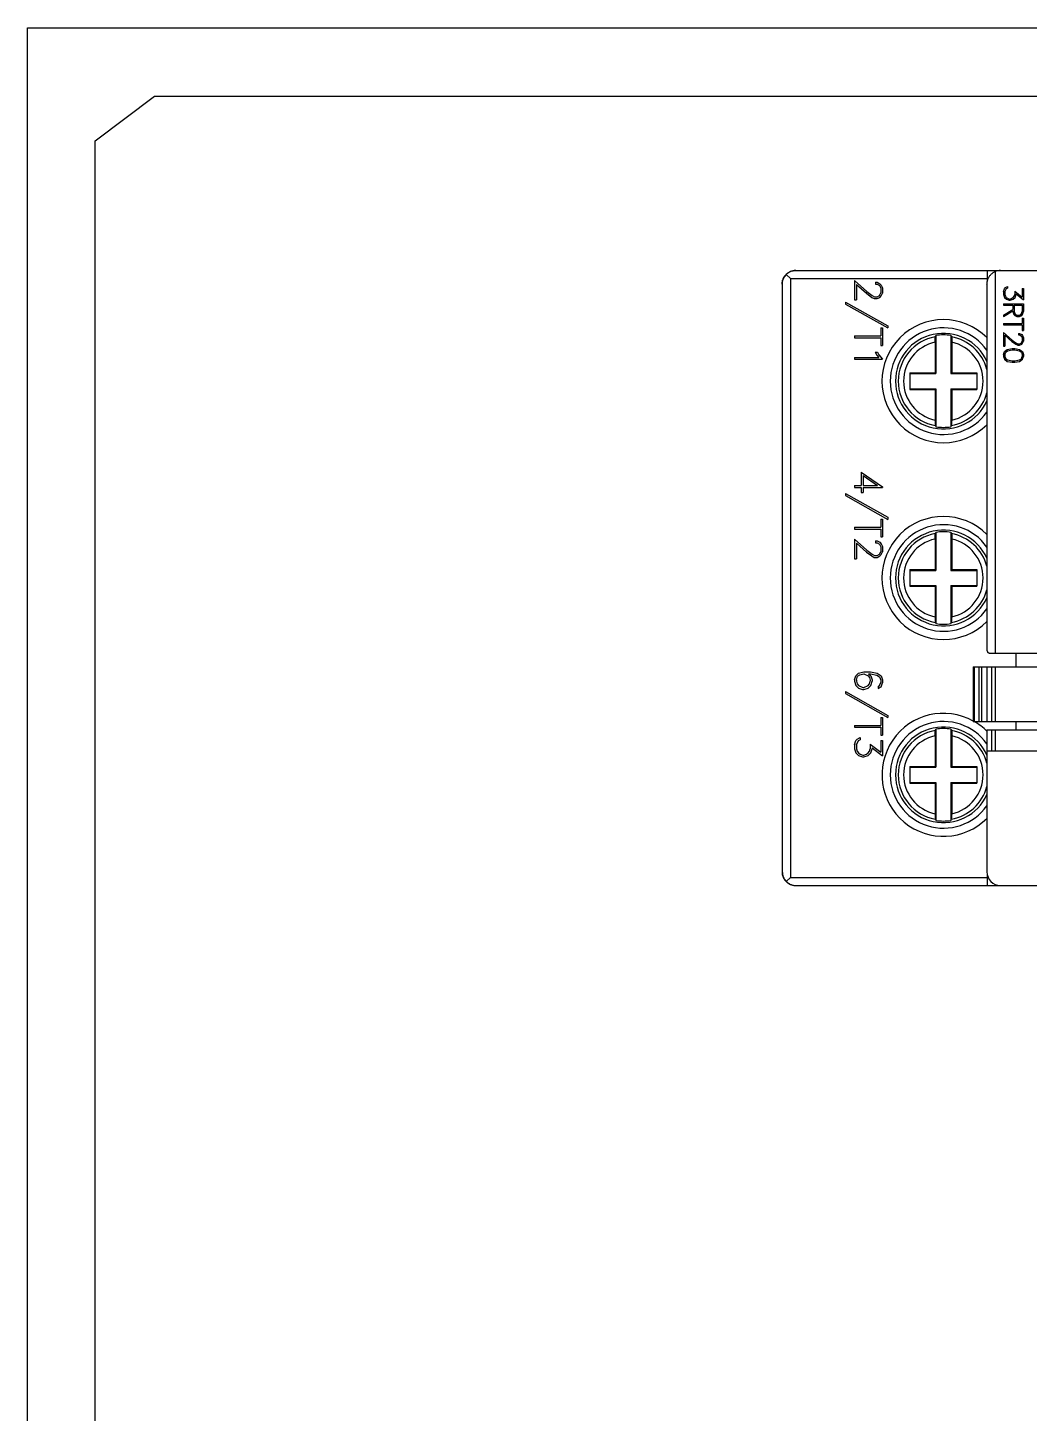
# Model space of a CAD drawing. Header units: millimetres. Extents: x -72 to 2978, y -1067 to 2817.
# Drawn here: x 424.7 to 497.9, y 834.1 to 935.5 of the extents above; entities that cross this region are included whole.
import ezdxf

# ---------------------------------------------------------------- set-up
doc = ezdxf.new("R2010")
doc.units = ezdxf.units.MM
doc.layers.add('10000_FRONT', color=7, linetype='Continuous')

msp = doc.modelspace()

# ---------------------------------------------------------------- linework, layer by layer
for p, q in [((424.65, 935.51), (733.64, 935.51)), ((424.65, 635.51), (424.65, 935.51))]:
    msp.add_line(p, q)
at = {"color": 30, "true_color": 0xf8991e}
for p, q in [((429.59, 927.23), (433.92, 930.51)), ((433.92, 930.51), (726.12, 930.51)), ((429.59, 641.64), (429.59, 927.23))]:
    msp.add_line(p, q, dxfattribs=at)
at = {"layer": '10000_FRONT', "color": 7, "linetype": 'Continuous', "lineweight": 25}
for p, q in [((480.03, 917.33), (480.06, 917.37)), ((480.04, 917.33), (480.07, 917.38)), ((480.06, 917.37), (480.09, 917.41)), ((480.07, 917.38), (480.11, 917.42)), ((480.09, 917.41), (480.13, 917.45)), ((480.11, 917.42), (480.15, 917.46)), ((480.13, 917.45), (480.16, 917.49)), ((480.15, 917.46), (480.19, 917.5)), ((480.15, 917.46), (480.45, 917.15)), ((480.16, 917.49), (480.21, 917.52)), ((480.19, 917.5), (480.23, 917.54)), ((480.21, 917.52), (480.25, 917.56)), ((480.23, 917.54), (480.27, 917.57)), ((480.25, 917.56), (480.3, 917.59)), ((480.27, 917.57), (480.32, 917.6)), ((480.3, 917.59), (480.35, 917.62)), ((480.32, 917.6), (480.36, 917.62)), ((480.35, 917.62), (480.39, 917.65)), ((480.36, 917.62), (480.41, 917.65)), ((480.39, 917.65), (480.44, 917.67)), ((480.41, 917.65), (480.46, 917.67)), ((480.44, 917.67), (480.44, 917.67)), ((480.46, 917.67), (480.51, 917.69)), ((480.51, 917.69), (480.56, 917.71)), ((480.56, 917.71), (480.61, 917.72)), ((480.61, 917.72), (480.66, 917.73)), ((480.66, 917.73), (480.71, 917.74)), ((480.71, 917.74), (480.76, 917.75)), ((480.76, 917.75), (480.81, 917.75)), ((480.81, 917.75), (480.85, 917.75)), ((480.84, 917.75), (480.85, 917.75)), ((480.85, 917.75), (494.85, 917.75)), ((494.85, 917.75), (494.85, 917.15)), ((494.85, 917.75), (548.83, 917.75)), ((494.85, 917.74), (495.69, 917.74)), ((495.02, 917.33), (495.05, 917.37)), ((495.05, 917.37), (495.08, 917.41)), ((495.08, 917.41), (495.12, 917.45)), ((495.12, 917.45), (495.15, 917.49)), ((495.15, 917.49), (495.2, 917.52)), ((495.2, 917.52), (495.24, 917.56)), ((495.24, 917.56), (495.29, 917.59)), ((495.29, 917.59), (495.34, 917.62)), ((495.34, 917.62), (495.38, 917.65)), ((495.38, 917.65), (495.43, 917.67)), ((495.43, 917.67), (495.43, 889.75)), ((496.94, 917.75), (496.94, 917.75)), ((479.84, 916.75), (479.85, 916.8)), ((479.84, 916.75), (479.84, 873.76)), ((479.85, 916.89), (479.86, 916.93)), ((479.85, 916.84), (479.85, 916.89)), ((479.85, 916.8), (479.85, 916.84)), ((479.85, 916.75), (479.86, 916.8)), ((479.85, 916.75), (479.85, 873.75)), ((479.86, 916.93), (479.87, 916.98)), ((479.86, 916.85), (479.87, 916.9)), ((479.86, 916.8), (479.86, 916.85)), ((479.87, 916.98), (479.88, 917.03)), ((479.87, 916.95), (479.89, 917)), ((479.87, 916.9), (479.87, 916.95)), ((479.88, 917.03), (479.9, 917.07)), ((479.89, 917), (479.9, 917.05)), ((479.9, 917.07), (479.91, 917.12)), ((479.9, 917.05), (479.92, 917.1)), ((479.91, 917.12), (479.93, 917.16)), ((479.92, 917.1), (479.94, 917.15)), ((479.93, 917.16), (479.95, 917.21)), ((479.94, 917.15), (479.96, 917.2)), ((479.95, 917.21), (479.98, 917.25)), ((479.96, 917.2), (479.98, 917.24)), ((479.98, 917.25), (480, 917.29)), ((479.98, 917.24), (480.01, 917.29)), ((480, 917.29), (480.03, 917.33)), ((480.01, 917.29), (480.04, 917.33)), ((480.45, 917.15), (480.45, 873.35)), ((480.45, 917.15), (494.85, 917.15)), ((485.14, 917.01), (485.14, 915.59)), ((485.14, 917.01), (486.04, 916.2)), ((485.28, 916.71), (485.28, 915.59)), ((485.28, 916.71), (486.01, 916.08)), ((486.68, 916.88), (486.68, 916.74)), ((486.68, 916.88), (486.8, 916.88)), ((486.68, 916.74), (486.79, 916.74)), ((486.79, 916.74), (486.97, 916.65)), ((486.8, 916.88), (487, 916.78)), ((486.97, 916.65), (487.06, 916.47)), ((487, 916.78), (487.1, 916.68)), ((487.06, 916.47), (487.06, 916.1)), ((487.1, 916.68), (487.2, 916.48)), ((487.2, 916.48), (487.2, 916.09)), ((494.83, 916.75), (494.84, 916.8)), ((494.83, 916.75), (494.83, 889.95)), ((494.84, 916.89), (494.85, 916.93)), ((494.84, 916.84), (494.84, 916.89)), ((494.84, 916.8), (494.84, 916.84)), ((494.85, 917.15), (494.85, 916.95)), ((494.85, 916.93), (494.86, 916.98)), ((494.86, 916.98), (494.87, 917.03)), ((494.87, 917.03), (494.89, 917.07)), ((494.89, 917.07), (494.9, 917.12)), ((494.9, 917.12), (494.92, 917.16)), ((494.92, 917.16), (494.94, 917.21)), ((494.94, 917.21), (494.97, 917.25)), ((494.97, 917.25), (494.99, 917.29)), ((494.99, 917.29), (495.02, 917.33)), ((496.04, 916.2), (496.11, 916.41)), ((496.11, 916.41), (496.18, 916.49)), ((496.14, 916.19), (496.25, 916.42)), ((496.18, 916.49), (496.34, 916.57)), ((496.25, 916.42), (496.34, 916.46)), ((496.34, 916.57), (496.34, 916.46)), ((497.41, 916.42), (497.41, 915.8)), ((497.41, 916.42), (497.51, 916.42)), ((497.51, 916.42), (497.51, 915.61)), ((484.47, 915.44), (484.47, 915.29)), ((484.47, 915.44), (487.59, 913.69)), ((485.14, 915.59), (485.28, 915.59)), ((486.01, 916.08), (486.4, 915.78)), ((486.04, 916.2), (486.42, 915.92)), ((486.4, 915.78), (486.59, 915.69)), ((486.42, 915.92), (486.61, 915.83)), ((486.59, 915.69), (486.8, 915.69)), ((486.61, 915.83), (486.79, 915.83)), ((486.79, 915.83), (486.97, 915.92)), ((486.8, 915.69), (487, 915.78)), ((486.97, 915.92), (487.06, 916.1)), ((487, 915.78), (487.1, 915.89)), ((487.1, 915.89), (487.2, 916.09)), ((496.04, 916.2), (496.04, 915.99)), ((496.04, 915.99), (496.11, 915.78)), ((496.11, 915.78), (496.25, 915.64)), ((496.14, 916.19), (496.14, 915.99)), ((496.14, 915.99), (496.18, 915.86)), ((496.18, 915.86), (496.24, 915.77)), ((496.24, 915.77), (496.33, 915.71)), ((496.25, 915.64), (496.46, 915.57)), ((496.33, 915.71), (496.47, 915.66)), ((496.46, 915.57), (496.53, 915.57)), ((496.47, 915.66), (496.53, 915.66)), ((496.53, 915.66), (496.66, 915.71)), ((496.53, 915.57), (496.75, 915.64)), ((496.66, 915.71), (496.75, 915.77)), ((496.75, 915.77), (496.82, 915.86)), ((496.75, 915.64), (496.89, 915.78)), ((496.82, 915.86), (496.86, 915.99)), ((496.86, 916.23), (496.86, 915.99)), ((496.86, 916.23), (497.41, 915.8)), ((496.89, 915.78), (496.96, 915.99)), ((496.96, 916.04), (496.96, 915.99)), ((496.96, 916.04), (497.51, 915.61)), ((484.47, 915.29), (487.59, 913.54)), ((496.04, 915.31), (496.04, 915.21)), ((496.04, 915.31), (497.51, 915.31)), ((496.04, 915.21), (496.72, 915.21)), ((496.04, 914.48), (496.72, 914.89)), ((496.04, 914.38), (496.72, 914.79)), ((496.04, 914.48), (496.04, 914.38)), ((496.72, 915.21), (496.72, 914.89)), ((496.72, 914.79), (496.72, 914.74)), ((496.72, 914.74), (496.79, 914.53)), ((496.79, 914.53), (496.87, 914.46)), ((496.82, 915.21), (496.82, 914.75)), ((496.82, 915.21), (497.41, 915.21)), ((496.82, 914.75), (496.89, 914.55)), ((496.87, 914.46), (497.01, 914.39)), ((496.89, 914.55), (497.02, 914.49)), ((497.01, 914.39), (497.22, 914.39)), ((497.02, 914.49), (497.22, 914.49)), ((497.22, 914.49), (497.34, 914.55)), ((497.22, 914.39), (497.37, 914.46)), ((497.34, 914.55), (497.41, 914.75)), ((497.37, 914.46), (497.44, 914.53)), ((497.41, 915.21), (497.41, 914.75)), ((497.44, 914.53), (497.51, 914.74)), ((497.51, 915.31), (497.51, 914.74)), ((487.06, 913.55), (487.06, 912.97)), ((487.06, 913.55), (487.2, 913.55)), ((487.2, 913.55), (487.2, 912.26)), ((487.59, 913.69), (487.59, 913.54)), ((496.04, 913.86), (496.04, 913.76)), ((496.04, 913.86), (497.41, 913.86)), ((496.04, 913.76), (497.41, 913.76)), ((497.41, 914.27), (497.41, 913.86)), ((497.41, 914.27), (497.51, 914.27)), ((497.41, 913.76), (497.41, 913.35)), ((497.41, 913.35), (497.51, 913.35)), ((497.51, 914.27), (497.51, 913.35)), ((485.14, 912.97), (485.14, 912.83)), ((485.14, 912.97), (487.06, 912.97)), ((485.14, 912.83), (487.06, 912.83)), ((487.06, 912.83), (487.06, 912.26)), ((491.03, 912.69), (491.04, 912.72)), ((491.03, 912.67), (491.03, 912.69)), ((491.03, 912.65), (491.03, 912.67)), ((491.03, 912.62), (491.03, 912.65)), ((491.03, 912.6), (491.03, 912.62)), ((491.03, 912.57), (491.03, 912.6)), ((491.03, 912.55), (491.03, 912.57)), ((491.03, 912.52), (491.03, 912.55)), ((491.03, 912.49), (491.03, 912.52)), ((491.03, 912.49), (491.03, 910.27)), ((491.04, 912.87), (491.05, 912.88)), ((491.04, 912.86), (491.04, 912.87)), ((491.04, 912.85), (491.04, 912.86)), ((491.04, 912.83), (491.04, 912.85)), ((491.04, 912.81), (491.04, 912.83)), ((491.04, 912.8), (491.04, 912.81)), ((491.04, 912.78), (491.04, 912.8)), ((491.04, 912.76), (491.04, 912.78)), ((491.04, 912.74), (491.04, 912.76)), ((491.04, 912.72), (491.04, 912.74)), ((491.05, 912.9), (491.06, 912.92)), ((491.05, 912.9), (491.05, 912.9)), ((491.05, 912.89), (491.05, 912.9)), ((491.05, 912.89), (491.05, 912.89)), ((491.05, 912.88), (491.05, 912.89)), ((491.06, 912.93), (491.07, 912.94)), ((491.06, 912.92), (491.06, 912.93)), ((491.07, 912.94), (491.08, 912.95)), ((491.08, 912.96), (491.09, 912.97)), ((491.08, 912.95), (491.08, 912.96)), ((491.09, 912.97), (491.09, 912.99)), ((491.09, 912.99), (491.09, 910.2)), ((492.19, 912.99), (492.19, 910.2)), ((492.19, 912.99), (492.2, 912.97)), ((492.2, 912.97), (492.21, 912.96)), ((492.21, 912.96), (492.21, 912.95)), ((492.21, 912.95), (492.22, 912.94)), ((492.22, 912.94), (492.23, 912.93)), ((492.23, 912.93), (492.23, 912.92)), ((492.23, 912.92), (492.24, 912.9)), ((492.24, 912.9), (492.24, 912.89)), ((492.24, 912.9), (492.24, 912.9)), ((492.24, 912.89), (492.24, 912.88)), ((492.24, 912.88), (492.25, 912.87)), ((492.25, 912.87), (492.25, 912.86)), ((492.25, 912.86), (492.25, 912.84)), ((492.25, 912.84), (492.25, 912.82)), ((492.25, 912.82), (492.25, 912.8)), ((492.25, 912.8), (492.25, 912.78)), ((492.25, 912.78), (492.25, 912.76)), ((492.25, 912.76), (492.25, 912.73)), ((492.25, 912.73), (492.25, 912.7)), ((492.25, 912.7), (492.26, 912.68)), ((492.26, 912.68), (492.26, 912.65)), ((492.26, 912.65), (492.26, 912.62)), ((492.26, 912.62), (492.26, 912.59)), ((492.26, 912.59), (492.26, 912.56)), ((492.26, 912.56), (492.26, 912.52)), ((492.26, 912.52), (492.26, 912.49)), ((492.26, 912.49), (492.26, 910.27)), ((496.04, 913.22), (496.04, 912.21)), ((496.04, 913.22), (496.68, 912.65)), ((496.14, 913.02), (496.14, 912.21)), ((496.14, 913.02), (496.66, 912.56)), ((496.66, 912.56), (496.94, 912.35)), ((496.68, 912.65), (496.95, 912.45)), ((496.94, 912.35), (497.08, 912.28)), ((496.95, 912.45), (497.09, 912.38)), ((497.09, 912.38), (497.22, 912.38)), ((497.14, 913.13), (497.14, 913.04)), ((497.14, 913.13), (497.22, 913.13)), ((497.14, 913.04), (497.22, 913.04)), ((497.22, 913.13), (497.37, 913.06)), ((497.22, 913.04), (497.34, 912.97)), ((497.22, 912.38), (497.34, 912.44)), ((497.22, 912.28), (497.37, 912.35)), ((497.34, 912.97), (497.41, 912.84)), ((497.34, 912.44), (497.41, 912.57)), ((497.37, 913.06), (497.44, 912.99)), ((497.37, 912.35), (497.44, 912.42)), ((497.41, 912.84), (497.41, 912.57)), ((497.44, 912.99), (497.51, 912.85)), ((497.44, 912.42), (497.51, 912.57)), ((497.51, 912.85), (497.51, 912.57)), ((485.14, 911.38), (485.14, 911.25)), ((485.14, 911.38), (486.93, 911.38)), ((486.66, 911.77), (486.77, 911.54)), ((486.66, 911.77), (486.81, 911.77)), ((486.77, 911.54), (486.93, 911.38)), ((486.81, 911.77), (486.91, 911.57)), ((486.91, 911.57), (487.2, 911.27)), ((487.06, 912.26), (487.2, 912.26)), ((496.04, 912.21), (496.14, 912.21)), ((496.04, 911.6), (496.11, 911.81)), ((496.04, 911.6), (496.04, 911.46)), ((496.04, 911.46), (496.11, 911.25)), ((496.11, 911.81), (496.32, 911.96)), ((496.14, 911.6), (496.2, 911.77)), ((496.14, 911.6), (496.14, 911.46)), ((496.14, 911.46), (496.2, 911.29)), ((496.2, 911.77), (496.33, 911.86)), ((496.2, 911.29), (496.33, 911.2)), ((496.32, 911.96), (496.67, 912.03)), ((496.33, 911.86), (496.67, 911.93)), ((496.67, 912.03), (496.88, 912.03)), ((496.67, 911.93), (496.87, 911.93)), ((496.87, 911.93), (497.21, 911.86)), ((496.88, 912.03), (497.22, 911.96)), ((497.08, 912.28), (497.22, 912.28)), ((497.21, 911.86), (497.35, 911.77)), ((497.21, 911.2), (497.35, 911.29)), ((497.22, 911.96), (497.44, 911.81)), ((497.35, 911.77), (497.41, 911.6)), ((497.35, 911.29), (497.41, 911.46)), ((497.41, 911.6), (497.41, 911.46)), ((497.44, 911.81), (497.51, 911.6)), ((497.44, 911.25), (497.51, 911.46)), ((497.51, 911.6), (497.51, 911.46)), ((485.14, 911.25), (487.2, 911.25)), ((487.2, 911.27), (487.2, 911.25)), ((496.11, 911.25), (496.32, 911.1)), ((496.32, 911.1), (496.67, 911.03)), ((496.33, 911.2), (496.67, 911.13)), ((496.67, 911.13), (496.87, 911.13)), ((496.67, 911.03), (496.88, 911.03)), ((496.87, 911.13), (497.21, 911.2)), ((496.88, 911.03), (497.22, 911.1)), ((497.22, 911.1), (497.44, 911.25)), ((489.19, 910.27), (489.19, 909.04)), ((489.19, 910.27), (491.03, 910.27)), ((489.19, 910.2), (491.09, 910.2)), ((491.03, 910.27), (491.09, 910.2)), ((492.19, 910.2), (492.26, 910.27)), ((492.19, 910.2), (494.09, 910.2)), ((492.26, 910.27), (494.09, 910.27)), ((494.09, 910.27), (494.09, 909.04)), ((489.19, 909.1), (491.09, 909.1)), ((489.19, 909.04), (491.03, 909.04)), ((491.03, 909.04), (491.09, 909.1)), ((491.03, 909.04), (491.03, 906.81)), ((491.09, 909.1), (491.09, 906.32)), ((492.19, 909.1), (492.19, 906.32)), ((492.19, 909.1), (492.26, 909.04)), ((492.19, 909.1), (494.09, 909.1)), ((492.26, 909.04), (492.26, 906.81)), ((492.26, 909.04), (494.09, 909.04)), ((491.03, 906.81), (491.03, 906.78)), ((491.03, 906.78), (491.03, 906.75)), ((491.03, 906.75), (491.03, 906.72)), ((491.03, 906.72), (491.03, 906.69)), ((491.03, 906.69), (491.03, 906.66)), ((491.03, 906.66), (491.03, 906.63)), ((491.03, 906.63), (491.04, 906.6)), ((491.04, 906.6), (491.04, 906.57)), ((491.04, 906.57), (491.04, 906.55)), ((491.04, 906.55), (491.04, 906.53)), ((491.04, 906.53), (491.04, 906.5)), ((491.04, 906.5), (491.04, 906.48)), ((491.04, 906.48), (491.04, 906.46)), ((491.04, 906.46), (491.04, 906.45)), ((491.04, 906.45), (491.04, 906.43)), ((491.04, 906.43), (491.05, 906.42)), ((491.05, 906.42), (491.05, 906.41)), ((491.05, 906.41), (491.05, 906.41)), ((491.05, 906.41), (491.05, 906.4)), ((491.05, 906.4), (491.06, 906.39)), ((491.06, 906.39), (491.06, 906.38)), ((491.06, 906.38), (491.07, 906.37)), ((491.07, 906.37), (491.08, 906.36)), ((491.08, 906.36), (491.08, 906.34)), ((491.08, 906.34), (491.09, 906.33)), ((491.09, 906.33), (491.09, 906.32)), ((492.19, 906.32), (492.2, 906.33)), ((492.2, 906.33), (492.21, 906.34)), ((492.21, 906.36), (492.22, 906.37)), ((492.21, 906.34), (492.21, 906.36)), ((492.22, 906.37), (492.23, 906.38)), ((492.23, 906.39), (492.24, 906.4)), ((492.23, 906.38), (492.23, 906.39)), ((492.24, 906.43), (492.25, 906.44)), ((492.24, 906.42), (492.24, 906.43)), ((492.24, 906.41), (492.24, 906.42)), ((492.24, 906.4), (492.24, 906.41)), ((492.24, 906.41), (492.24, 906.41)), ((492.25, 906.59), (492.26, 906.61)), ((492.25, 906.57), (492.25, 906.59)), ((492.25, 906.55), (492.25, 906.57)), ((492.25, 906.53), (492.25, 906.55)), ((492.25, 906.51), (492.25, 906.53)), ((492.25, 906.49), (492.25, 906.51)), ((492.25, 906.48), (492.25, 906.49)), ((492.25, 906.46), (492.25, 906.48)), ((492.25, 906.45), (492.25, 906.46)), ((492.25, 906.44), (492.25, 906.45)), ((492.26, 906.79), (492.26, 906.81)), ((492.26, 906.76), (492.26, 906.79)), ((492.26, 906.73), (492.26, 906.76)), ((492.26, 906.71), (492.26, 906.73)), ((492.26, 906.68), (492.26, 906.71)), ((492.26, 906.66), (492.26, 906.68)), ((492.26, 906.64), (492.26, 906.66)), ((492.26, 906.61), (492.26, 906.64)), ((485.63, 903), (485.63, 902.02)), ((485.63, 903), (487.2, 901.91)), ((485.77, 902.75), (485.77, 902.02)), ((485.77, 902.75), (486.82, 902.02)), ((484.47, 901.44), (484.47, 901.29)), ((484.47, 901.44), (487.59, 899.69)), ((484.47, 901.29), (487.59, 899.54)), ((485.14, 902.02), (485.14, 901.88)), ((485.14, 902.02), (485.63, 902.02)), ((485.14, 901.88), (485.63, 901.88)), ((485.63, 901.88), (485.63, 901.5)), ((485.63, 901.5), (485.77, 901.5)), ((485.77, 902.02), (486.82, 902.02)), ((485.77, 901.88), (485.77, 901.5)), ((485.77, 901.88), (487.2, 901.88)), ((487.2, 901.91), (487.2, 901.88)), ((487.06, 899.55), (487.06, 898.97)), ((487.06, 899.55), (487.2, 899.55)), ((487.2, 899.55), (487.2, 898.26)), ((487.59, 899.69), (487.59, 899.54)), ((485.14, 898.97), (485.14, 898.83)), ((485.14, 898.97), (487.06, 898.97)), ((485.14, 898.83), (487.06, 898.83)), ((487.06, 898.83), (487.06, 898.26)), ((487.06, 898.26), (487.2, 898.26)), ((491.03, 898.29), (491.04, 898.32)), ((491.03, 898.27), (491.03, 898.29)), ((491.03, 898.25), (491.03, 898.27)), ((491.03, 898.22), (491.03, 898.25)), ((491.03, 898.2), (491.03, 898.22)), ((491.03, 898.17), (491.03, 898.2)), ((491.03, 898.15), (491.03, 898.17)), ((491.03, 898.12), (491.03, 898.15)), ((491.03, 898.09), (491.03, 898.12)), ((491.04, 898.47), (491.05, 898.48)), ((491.04, 898.46), (491.04, 898.47)), ((491.04, 898.45), (491.04, 898.46)), ((491.04, 898.43), (491.04, 898.45)), ((491.04, 898.41), (491.04, 898.43)), ((491.04, 898.4), (491.04, 898.41)), ((491.04, 898.38), (491.04, 898.4)), ((491.04, 898.36), (491.04, 898.38)), ((491.04, 898.34), (491.04, 898.36)), ((491.04, 898.32), (491.04, 898.34)), ((491.05, 898.5), (491.06, 898.52)), ((491.05, 898.5), (491.05, 898.5)), ((491.05, 898.49), (491.05, 898.5)), ((491.05, 898.49), (491.05, 898.49)), ((491.05, 898.48), (491.05, 898.49)), ((491.06, 898.53), (491.07, 898.54)), ((491.06, 898.52), (491.06, 898.53)), ((491.07, 898.54), (491.08, 898.55)), ((491.08, 898.56), (491.09, 898.57)), ((491.08, 898.55), (491.08, 898.56)), ((491.09, 898.57), (491.09, 898.59)), ((491.09, 898.59), (491.09, 895.8)), ((492.19, 898.59), (492.19, 895.8)), ((492.19, 898.59), (492.2, 898.57)), ((492.2, 898.57), (492.21, 898.56)), ((492.21, 898.56), (492.21, 898.55)), ((492.21, 898.55), (492.22, 898.54)), ((492.22, 898.54), (492.23, 898.53)), ((492.23, 898.53), (492.23, 898.52)), ((492.23, 898.52), (492.24, 898.5)), ((492.24, 898.5), (492.24, 898.49)), ((492.24, 898.5), (492.24, 898.5)), ((492.24, 898.49), (492.24, 898.48)), ((492.24, 898.48), (492.25, 898.47)), ((492.25, 898.47), (492.25, 898.46)), ((492.25, 898.46), (492.25, 898.44)), ((492.25, 898.44), (492.25, 898.42)), ((492.25, 898.42), (492.25, 898.4)), ((492.25, 898.4), (492.25, 898.38)), ((492.25, 898.38), (492.25, 898.36)), ((492.25, 898.36), (492.25, 898.33)), ((492.25, 898.33), (492.25, 898.3)), ((492.25, 898.3), (492.26, 898.28)), ((492.26, 898.28), (492.26, 898.25)), ((492.26, 898.25), (492.26, 898.22)), ((492.26, 898.22), (492.26, 898.19)), ((492.26, 898.19), (492.26, 898.16)), ((492.26, 898.16), (492.26, 898.12)), ((492.26, 898.12), (492.26, 898.09)), ((485.14, 898.08), (485.14, 896.66)), ((485.14, 898.08), (486.04, 897.28)), ((485.28, 897.79), (485.28, 896.66)), ((485.28, 897.79), (486.01, 897.15)), ((486.01, 897.15), (486.4, 896.86)), ((486.04, 897.28), (486.42, 896.99)), ((486.68, 897.96), (486.68, 897.82)), ((486.68, 897.96), (486.8, 897.96)), ((486.68, 897.82), (486.79, 897.82)), ((486.79, 897.82), (486.97, 897.72)), ((486.8, 897.96), (487, 897.86)), ((486.97, 897.72), (487.06, 897.54)), ((486.97, 896.99), (487.06, 897.17)), ((487, 897.86), (487.1, 897.76)), ((487.06, 897.54), (487.06, 897.17)), ((487.1, 897.76), (487.2, 897.55)), ((487.1, 896.96), (487.2, 897.16)), ((487.2, 897.55), (487.2, 897.16)), ((491.03, 898.09), (491.03, 895.87)), ((492.26, 898.09), (492.26, 895.87)), ((485.14, 896.66), (485.28, 896.66)), ((486.4, 896.86), (486.59, 896.76)), ((486.42, 896.99), (486.61, 896.9)), ((486.59, 896.76), (486.8, 896.76)), ((486.61, 896.9), (486.79, 896.9)), ((486.79, 896.9), (486.97, 896.99)), ((486.8, 896.76), (487, 896.86)), ((487, 896.86), (487.1, 896.96)), ((489.19, 895.87), (489.19, 894.64)), ((489.19, 895.87), (491.03, 895.87)), ((489.19, 895.8), (491.09, 895.8)), ((491.03, 895.87), (491.09, 895.8)), ((492.19, 895.8), (492.26, 895.87)), ((492.19, 895.8), (494.09, 895.8)), ((492.26, 895.87), (494.09, 895.87)), ((494.09, 895.87), (494.09, 894.64)), ((489.19, 894.7), (491.09, 894.7)), ((489.19, 894.64), (491.03, 894.64)), ((491.03, 894.64), (491.09, 894.7)), ((491.03, 894.64), (491.03, 892.41)), ((491.09, 894.7), (491.09, 891.92)), ((492.19, 894.7), (492.19, 891.92)), ((492.19, 894.7), (492.26, 894.64)), ((492.19, 894.7), (494.09, 894.7)), ((492.26, 894.64), (492.26, 892.41)), ((492.26, 894.64), (494.09, 894.64)), ((491.03, 892.41), (491.03, 892.38)), ((491.03, 892.38), (491.03, 892.35)), ((491.03, 892.35), (491.03, 892.32)), ((491.03, 892.32), (491.03, 892.29)), ((491.03, 892.29), (491.03, 892.26)), ((491.03, 892.26), (491.03, 892.23)), ((491.03, 892.23), (491.04, 892.2)), ((491.04, 892.2), (491.04, 892.17)), ((491.04, 892.17), (491.04, 892.15)), ((491.04, 892.15), (491.04, 892.13)), ((491.04, 892.13), (491.04, 892.1)), ((491.04, 892.1), (491.04, 892.08)), ((491.04, 892.08), (491.04, 892.06)), ((491.04, 892.06), (491.04, 892.05)), ((491.04, 892.05), (491.04, 892.03)), ((491.04, 892.03), (491.05, 892.02)), ((492.24, 892.03), (492.25, 892.04)), ((492.25, 892.19), (492.26, 892.21)), ((492.25, 892.17), (492.25, 892.19)), ((492.25, 892.15), (492.25, 892.17)), ((492.25, 892.13), (492.25, 892.15)), ((492.25, 892.11), (492.25, 892.13)), ((492.25, 892.09), (492.25, 892.11)), ((492.25, 892.08), (492.25, 892.09)), ((492.25, 892.06), (492.25, 892.08)), ((492.25, 892.05), (492.25, 892.06)), ((492.25, 892.04), (492.25, 892.05)), ((492.26, 892.39), (492.26, 892.41)), ((492.26, 892.36), (492.26, 892.39)), ((492.26, 892.33), (492.26, 892.36)), ((492.26, 892.31), (492.26, 892.33)), ((492.26, 892.28), (492.26, 892.31)), ((492.26, 892.26), (492.26, 892.28)), ((492.26, 892.24), (492.26, 892.26)), ((492.26, 892.21), (492.26, 892.24)), ((491.05, 892.02), (491.05, 892.01)), ((491.05, 892.01), (491.05, 892.01)), ((491.05, 892.01), (491.05, 892)), ((491.05, 892), (491.06, 891.99)), ((491.06, 891.99), (491.06, 891.98)), ((491.06, 891.98), (491.07, 891.97)), ((491.07, 891.97), (491.08, 891.96)), ((491.08, 891.96), (491.08, 891.94)), ((491.08, 891.94), (491.09, 891.93)), ((491.09, 891.93), (491.09, 891.92)), ((492.19, 891.92), (492.2, 891.93)), ((492.2, 891.93), (492.21, 891.94)), ((492.21, 891.96), (492.22, 891.97)), ((492.21, 891.94), (492.21, 891.96)), ((492.22, 891.97), (492.23, 891.98)), ((492.23, 891.99), (492.24, 892)), ((492.23, 891.98), (492.23, 891.99)), ((492.24, 892.02), (492.24, 892.03)), ((492.24, 892.01), (492.24, 892.02)), ((492.24, 892), (492.24, 892.01)), ((492.24, 892.01), (492.24, 892.01)), ((494.83, 889.95), (494.84, 889.93)), ((494.84, 889.93), (494.84, 889.92)), ((494.84, 889.92), (494.84, 889.9)), ((494.84, 889.9), (494.85, 889.88)), ((494.85, 889.88), (494.86, 889.86)), ((494.86, 889.86), (494.87, 889.85)), ((494.87, 889.85), (494.88, 889.83)), ((494.88, 889.83), (494.89, 889.81)), ((494.89, 889.81), (494.91, 889.8)), ((494.91, 889.8), (494.92, 889.79)), ((494.92, 889.79), (494.94, 889.78)), ((494.94, 889.78), (494.96, 889.77)), ((494.96, 889.77), (494.99, 889.76)), ((494.99, 889.76), (495.01, 889.75)), ((495.01, 889.75), (495.03, 889.75)), ((495.03, 889.75), (549.63, 889.75)), ((496.95, 889.75), (496.95, 888.75)), ((485.14, 887.79), (485.24, 888.08)), ((485.24, 888.08), (485.44, 888.28)), ((485.28, 887.78), (485.37, 888.06)), ((485.37, 888.06), (485.53, 888.17)), ((485.44, 888.28), (485.83, 888.38)), ((485.53, 888.17), (485.83, 888.24)), ((485.83, 888.38), (486.32, 888.38)), ((485.83, 888.24), (486.15, 888.08)), ((486.15, 888.08), (486.23, 887.97)), ((486.17, 888.24), (486.33, 888.08)), ((486.17, 888.24), (486.31, 888.24)), ((486.31, 888.24), (486.78, 888.15)), ((486.32, 888.38), (486.8, 888.29)), ((486.33, 888.08), (486.43, 887.79)), ((486.78, 888.15), (486.98, 888.02)), ((486.8, 888.29), (487.1, 888.09)), ((486.98, 888.02), (487.06, 887.78)), ((487.1, 888.09), (487.2, 887.79)), ((493.83, 888.75), (493.83, 884.75)), ((493.83, 888.75), (550.83, 888.75)), ((493.89, 888.75), (493.89, 884.75)), ((494.23, 888.75), (494.23, 884.75)), ((494.43, 888.75), (494.43, 884.75)), ((494.83, 888.75), (494.83, 884.75)), ((495.17, 888.75), (495.17, 884.75)), ((495.43, 888.75), (495.43, 884.75)), ((485.14, 887.79), (485.14, 887.69)), ((485.14, 887.69), (485.24, 887.39)), ((485.24, 887.39), (485.44, 887.19)), ((485.28, 887.78), (485.28, 887.69)), ((485.28, 887.69), (485.34, 887.51)), ((485.34, 887.51), (485.42, 887.39)), ((485.42, 887.39), (485.74, 887.23)), ((485.44, 887.19), (485.73, 887.09)), ((485.73, 887.09), (485.83, 887.09)), ((485.74, 887.23), (485.83, 887.23)), ((485.83, 887.23), (486.15, 887.39)), ((485.83, 887.09), (486.13, 887.19)), ((486.13, 887.19), (486.33, 887.39)), ((486.15, 887.39), (486.23, 887.51)), ((486.23, 887.97), (486.29, 887.78)), ((486.23, 887.51), (486.29, 887.69)), ((486.29, 887.78), (486.29, 887.69)), ((486.33, 887.39), (486.43, 887.69)), ((486.43, 887.79), (486.43, 887.69)), ((486.87, 887.32), (486.98, 887.38)), ((486.87, 887.32), (486.87, 887.17)), ((486.87, 887.17), (487.1, 887.29)), ((486.98, 887.38), (487.06, 887.6)), ((487.06, 887.78), (487.06, 887.6)), ((487.1, 887.29), (487.2, 887.59)), ((487.2, 887.79), (487.2, 887.59)), ((484.47, 886.94), (484.47, 886.79)), ((484.47, 886.94), (487.59, 885.19)), ((484.47, 886.79), (487.59, 885.04)), ((487.06, 885.05), (487.06, 884.47)), ((487.06, 885.05), (487.2, 885.05)), ((487.2, 885.05), (487.2, 883.76)), ((487.59, 885.19), (487.59, 885.04)), ((485.14, 884.47), (485.14, 884.33)), ((485.14, 884.47), (487.06, 884.47)), ((485.14, 884.33), (487.06, 884.33)), ((487.06, 884.33), (487.06, 883.76)), ((491.04, 884.07), (491.05, 884.08)), ((491.04, 884.06), (491.04, 884.07)), ((491.04, 884.05), (491.04, 884.06)), ((491.04, 884.03), (491.04, 884.05)), ((491.04, 884.01), (491.04, 884.03)), ((491.04, 884), (491.04, 884.01)), ((491.04, 883.98), (491.04, 884)), ((491.04, 883.96), (491.04, 883.98)), ((491.04, 883.94), (491.04, 883.96)), ((491.04, 883.92), (491.04, 883.94)), ((491.05, 884.1), (491.06, 884.12)), ((491.05, 884.1), (491.05, 884.1)), ((491.05, 884.09), (491.05, 884.1)), ((491.05, 884.09), (491.05, 884.09)), ((491.05, 884.08), (491.05, 884.09)), ((491.06, 884.13), (491.07, 884.14)), ((491.06, 884.12), (491.06, 884.13)), ((491.07, 884.14), (491.08, 884.15)), ((491.08, 884.16), (491.09, 884.17)), ((491.08, 884.15), (491.08, 884.16)), ((491.09, 884.17), (491.09, 884.19)), ((491.09, 884.19), (491.09, 881.4)), ((492.19, 884.19), (492.19, 881.4)), ((492.19, 884.19), (492.2, 884.17)), ((492.2, 884.17), (492.21, 884.16)), ((492.21, 884.16), (492.21, 884.15)), ((492.21, 884.15), (492.22, 884.14)), ((492.22, 884.14), (492.23, 884.13)), ((492.23, 884.13), (492.23, 884.12)), ((492.23, 884.12), (492.24, 884.1)), ((492.24, 884.1), (492.24, 884.09)), ((492.24, 884.1), (492.24, 884.1)), ((492.24, 884.09), (492.24, 884.08)), ((492.24, 884.08), (492.25, 884.07)), ((492.25, 884.07), (492.25, 884.06)), ((492.25, 884.06), (492.25, 884.04)), ((492.25, 884.04), (492.25, 884.02)), ((492.25, 884.02), (492.25, 884)), ((492.25, 884), (492.25, 883.98)), ((492.25, 883.98), (492.25, 883.96)), ((492.25, 883.96), (492.25, 883.93)), ((492.25, 883.93), (492.25, 883.9)), ((493.83, 884.75), (510.33, 884.75)), ((494.83, 884.15), (494.83, 882.6)), ((494.83, 884.15), (509.73, 884.15)), ((495.17, 884.15), (495.17, 882.6)), ((495.43, 884.15), (495.43, 882.6)), ((496.95, 884.75), (496.95, 884.15)), ((485.14, 883.05), (485.24, 883.35)), ((485.14, 883.05), (485.14, 882.76)), ((485.24, 883.35), (485.34, 883.45)), ((485.28, 883.04), (485.43, 883.35)), ((485.28, 883.04), (485.28, 882.76)), ((485.34, 883.45), (485.56, 883.57)), ((485.43, 883.35), (485.56, 883.42)), ((485.56, 883.57), (485.56, 883.42)), ((486.29, 883.09), (486.29, 882.76)), ((486.29, 883.09), (487.06, 882.5)), ((487.06, 883.76), (487.2, 883.76)), ((487.06, 883.36), (487.06, 882.5)), ((487.06, 883.36), (487.2, 883.36)), ((487.2, 883.36), (487.2, 882.23)), ((491.03, 883.89), (491.04, 883.92)), ((491.03, 883.87), (491.03, 883.89)), ((491.03, 883.85), (491.03, 883.87)), ((491.03, 883.82), (491.03, 883.85)), ((491.03, 883.8), (491.03, 883.82)), ((491.03, 883.77), (491.03, 883.8)), ((491.03, 883.75), (491.03, 883.77)), ((491.03, 883.72), (491.03, 883.75)), ((491.03, 883.69), (491.03, 883.72)), ((491.03, 883.69), (491.03, 881.47)), ((492.25, 883.9), (492.26, 883.88)), ((492.26, 883.88), (492.26, 883.85)), ((492.26, 883.85), (492.26, 883.82)), ((492.26, 883.82), (492.26, 883.79)), ((492.26, 883.79), (492.26, 883.76)), ((492.26, 883.76), (492.26, 883.72)), ((492.26, 883.72), (492.26, 883.69)), ((492.26, 883.69), (492.26, 881.47)), ((485.14, 882.76), (485.24, 882.46)), ((485.24, 882.46), (485.44, 882.26)), ((485.28, 882.76), (485.34, 882.58)), ((485.34, 882.58), (485.43, 882.45)), ((485.43, 882.45), (485.55, 882.37)), ((485.44, 882.26), (485.73, 882.16)), ((485.55, 882.37), (485.74, 882.3)), ((485.73, 882.16), (485.83, 882.16)), ((485.74, 882.3), (485.83, 882.3)), ((485.83, 882.3), (486.01, 882.37)), ((485.83, 882.16), (486.13, 882.26)), ((486.01, 882.37), (486.14, 882.45)), ((486.13, 882.26), (486.33, 882.46)), ((486.14, 882.45), (486.23, 882.58)), ((486.23, 882.58), (486.29, 882.76)), ((486.33, 882.46), (486.43, 882.76)), ((486.43, 882.83), (486.43, 882.76)), ((486.43, 882.83), (487.2, 882.23)), ((494.83, 882.6), (494.83, 873.75)), ((494.83, 882.6), (508.53, 882.6)), ((489.19, 881.47), (489.19, 880.24)), ((489.19, 881.47), (491.03, 881.47)), ((489.19, 881.4), (491.09, 881.4)), ((491.03, 881.47), (491.09, 881.4)), ((492.19, 881.4), (492.26, 881.47)), ((492.19, 881.4), (494.09, 881.4)), ((492.26, 881.47), (494.09, 881.47)), ((494.09, 881.47), (494.09, 880.24)), ((489.19, 880.3), (491.09, 880.3)), ((489.19, 880.24), (491.03, 880.24)), ((491.03, 880.24), (491.09, 880.3)), ((491.03, 880.24), (491.03, 878.01)), ((491.09, 880.3), (491.09, 877.52)), ((492.19, 880.3), (492.19, 877.52)), ((492.19, 880.3), (492.26, 880.24)), ((492.19, 880.3), (494.09, 880.3)), ((492.26, 880.24), (492.26, 878.01)), ((492.26, 880.24), (494.09, 880.24)), ((491.03, 878.01), (491.03, 877.98)), ((491.03, 877.98), (491.03, 877.95)), ((491.03, 877.95), (491.03, 877.92)), ((491.03, 877.92), (491.03, 877.89)), ((491.03, 877.89), (491.03, 877.86)), ((491.03, 877.86), (491.03, 877.83)), ((492.26, 877.99), (492.26, 878.01)), ((492.26, 877.96), (492.26, 877.99)), ((492.26, 877.93), (492.26, 877.96)), ((492.26, 877.91), (492.26, 877.93)), ((492.26, 877.88), (492.26, 877.91)), ((492.26, 877.86), (492.26, 877.88)), ((492.26, 877.84), (492.26, 877.86)), ((492.26, 877.81), (492.26, 877.84)), ((491.03, 877.83), (491.04, 877.8)), ((491.04, 877.8), (491.04, 877.77)), ((491.04, 877.77), (491.04, 877.75)), ((491.04, 877.75), (491.04, 877.73)), ((491.04, 877.73), (491.04, 877.7)), ((491.04, 877.7), (491.04, 877.68)), ((491.04, 877.68), (491.04, 877.66)), ((491.04, 877.66), (491.04, 877.65)), ((491.04, 877.65), (491.04, 877.63)), ((491.04, 877.63), (491.05, 877.62)), ((491.05, 877.62), (491.05, 877.61)), ((491.05, 877.61), (491.05, 877.61)), ((491.05, 877.61), (491.05, 877.6)), ((491.05, 877.6), (491.06, 877.59)), ((491.06, 877.59), (491.06, 877.58)), ((491.06, 877.58), (491.07, 877.57)), ((491.07, 877.57), (491.08, 877.56)), ((491.08, 877.56), (491.08, 877.54)), ((491.08, 877.54), (491.09, 877.53)), ((491.09, 877.53), (491.09, 877.52)), ((492.19, 877.52), (492.2, 877.53)), ((492.2, 877.53), (492.21, 877.54)), ((492.21, 877.56), (492.22, 877.57)), ((492.21, 877.54), (492.21, 877.56)), ((492.22, 877.57), (492.23, 877.58)), ((492.23, 877.59), (492.24, 877.6)), ((492.23, 877.58), (492.23, 877.59)), ((492.24, 877.63), (492.25, 877.64)), ((492.24, 877.62), (492.24, 877.63)), ((492.24, 877.61), (492.24, 877.62)), ((492.24, 877.6), (492.24, 877.61)), ((492.24, 877.61), (492.24, 877.61)), ((492.25, 877.79), (492.26, 877.81)), ((492.25, 877.77), (492.25, 877.79)), ((492.25, 877.75), (492.25, 877.77)), ((492.25, 877.73), (492.25, 877.75)), ((492.25, 877.71), (492.25, 877.73)), ((492.25, 877.69), (492.25, 877.71)), ((492.25, 877.68), (492.25, 877.69)), ((492.25, 877.66), (492.25, 877.68)), ((492.25, 877.65), (492.25, 877.66)), ((492.25, 877.64), (492.25, 877.65)), ((479.84, 873.76), (479.84, 873.75)), ((479.84, 873.75), (479.85, 873.71)), ((479.85, 873.75), (479.86, 873.71)), ((479.85, 873.71), (479.85, 873.66)), ((479.85, 873.66), (479.85, 873.62)), ((479.85, 873.62), (479.86, 873.57)), ((479.86, 873.71), (479.86, 873.66)), ((479.86, 873.66), (479.87, 873.61)), ((479.86, 873.57), (479.87, 873.53)), ((479.87, 873.61), (479.87, 873.56)), ((479.87, 873.56), (479.89, 873.51)), ((479.87, 873.53), (479.88, 873.48)), ((479.88, 873.48), (479.9, 873.43)), ((479.89, 873.51), (479.9, 873.46)), ((479.9, 873.46), (479.92, 873.41)), ((479.9, 873.43), (479.91, 873.39)), ((479.91, 873.39), (479.93, 873.34)), ((479.92, 873.41), (479.94, 873.36)), ((479.93, 873.34), (479.95, 873.3)), ((479.94, 873.36), (479.96, 873.31)), ((479.95, 873.3), (479.98, 873.26)), ((479.96, 873.31), (479.98, 873.26)), ((479.98, 873.26), (480.01, 873.22)), ((479.98, 873.26), (480, 873.22)), ((480, 873.22), (480.03, 873.17)), ((480.01, 873.22), (480.04, 873.17)), ((480.03, 873.17), (480.06, 873.14)), ((480.04, 873.17), (480.07, 873.13)), ((480.06, 873.14), (480.09, 873.1)), ((480.07, 873.13), (480.11, 873.09)), ((480.09, 873.1), (480.13, 873.06)), ((480.11, 873.09), (480.15, 873.05)), ((480.13, 873.06), (480.16, 873.02)), ((480.15, 873.05), (480.45, 873.35)), ((480.15, 873.05), (480.19, 873.01)), ((480.16, 873.02), (480.21, 872.98)), ((480.19, 873.01), (480.23, 872.97)), ((480.21, 872.98), (480.25, 872.95)), ((480.23, 872.97), (480.27, 872.94)), ((480.25, 872.95), (480.3, 872.92)), ((480.27, 872.94), (480.32, 872.91)), ((480.3, 872.92), (480.35, 872.89)), ((480.32, 872.91), (480.36, 872.88)), ((480.35, 872.89), (480.39, 872.86)), ((480.36, 872.88), (480.41, 872.86)), ((480.39, 872.86), (480.44, 872.84)), ((480.41, 872.86), (480.46, 872.83)), ((480.44, 872.84), (480.44, 872.84)), ((480.45, 873.35), (494.85, 873.35)), ((480.46, 872.83), (480.51, 872.82)), ((480.51, 872.82), (480.56, 872.8)), ((480.56, 872.8), (480.61, 872.78)), ((480.61, 872.78), (480.66, 872.77)), ((480.66, 872.77), (480.71, 872.76)), ((494.85, 873.55), (494.85, 872.75)), ((480.71, 872.76), (480.76, 872.76)), ((480.76, 872.76), (480.81, 872.75)), ((480.81, 872.75), (480.85, 872.75)), ((480.84, 872.75), (480.85, 872.75)), ((480.85, 872.75), (494.85, 872.75)), ((494.85, 872.76), (495.69, 872.76)), ((494.85, 872.75), (495.83, 872.75)), ((495.83, 872.75), (499.64, 872.75))]:
    msp.add_line(p, q, dxfattribs=at)
for centre, radius, start, end in [((480.84, 916.74), 1, 134.5948, 180), ((480.84, 916.75), 1, 90, 113.5783), ((495.83, 916.75), 1, 90, 113.5782), ((491.65, 909.65), 4.5, 45.0354, 314.9646), ((491.65, 909.65), 3.9, 35.3742, 324.6258), ((491.64, 909.65), 3.5, 24.2956, 335.7044), ((491.64, 909.65), 3.3, 100.3512, 180), ((491.64, 909.65), 2.91, 102.1754, 257.8246), ((491.64, 909.65), 3.38, 80.6281, 99.3718), ((491.64, 909.65), 3.3, 15.1239, 79.6488), ((491.64, 909.65), 2.91, 282.1754, 77.8246), ((491.64, 909.65), 3.3, 180, 259.6488), ((491.64, 909.65), 3.3, 280.3512, 344.8761), ((491.64, 909.65), 3.38, 260.6282, 279.3719), ((491.65, 895.25), 4.5, 45.0354, 314.9646), ((491.65, 895.25), 3.9, 35.3742, 324.6258), ((491.64, 895.25), 3.5, 24.2956, 335.7044), ((491.64, 895.25), 3.3, 100.3512, 180), ((491.64, 895.25), 3.38, 80.6281, 99.3718), ((491.64, 895.25), 3.3, 15.1239, 79.6488), ((491.64, 895.25), 2.91, 102.1754, 257.8246), ((491.64, 895.25), 2.91, 282.1754, 77.8246), ((491.64, 895.25), 3.3, 180, 259.6488), ((491.64, 895.25), 3.3, 280.3512, 344.8761), ((491.64, 895.25), 3.38, 260.6282, 279.3719), ((491.65, 880.85), 4.5, 61.0237, 314.9645), ((491.65, 880.85), 3.9, 35.3742, 324.6257), ((491.64, 880.85), 3.5, 24.2957, 335.7043), ((491.64, 880.85), 3.3, 100.3512, 180), ((491.64, 880.85), 3.38, 80.6281, 99.3718), ((491.64, 880.85), 3.3, 15.1241, 79.6488), ((491.65, 880.85), 4.5, 45.0354, 60.0733), ((491.64, 880.85), 2.91, 102.1754, 257.8246), ((491.64, 880.85), 2.91, 282.1754, 77.8246), ((491.64, 880.85), 3.3, 180, 259.6488), ((491.64, 880.85), 3.3, 280.3512, 344.8759), ((491.64, 880.85), 3.38, 260.6282, 279.3719), ((480.84, 873.76), 1, 180, 225.4052), ((480.84, 873.75), 1, 246.4217, 270), ((495.83, 873.75), 1, 180, 270)]:
    msp.add_arc(centre, radius, start, end, dxfattribs=at)

doc.saveas('drawing.dxf')
